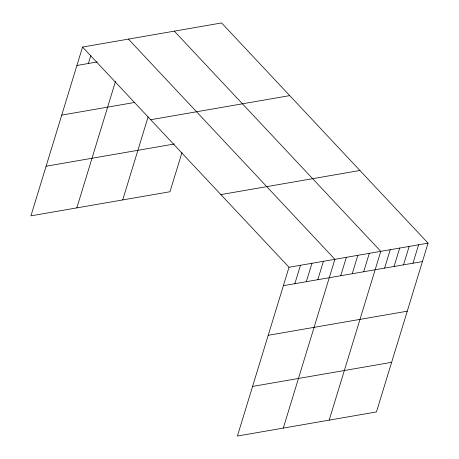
<?xml version="1.0" encoding="UTF-8"?>
<svg xmlns="http://www.w3.org/2000/svg" width="459" height="459" viewBox="0 0 459 459"><rect width="100%" height="100%" fill="white"/><g stroke="black" fill="none" stroke-linecap="round" stroke-linejoin="round"><path stroke-width="0.69" d="M82.54 47.059L289.009 267.264L237.406 436.05L376.46 411.941L428.063 243.155L221.594 22.95L82.54 47.059L30.937 215.845L169.991 191.736L181.93 152.698M88.386 63.485L90.888 55.304M76.825 207.893L115.519 81.335M122.714 199.935L148.096 116.907M294.85 283.691L300.479 265.273M306.319 281.7L311.954 263.288M317.794 279.709L323.423 261.297M283.289 428.092L334.892 259.306L128.428 39.107M340.739 275.733L346.367 257.315M352.208 273.742L357.836 255.33M363.683 271.757L369.311 253.339M329.178 420.14L380.781 251.348L174.317 31.149M384.608 268.125L390.236 249.713M394.063 266.484L399.691 248.072M403.518 264.849L409.147 246.431M412.974 263.208L418.608 244.79M76.911 65.476L97.159 61.965M61.741 115.1L134.625 102.46M150.678 119.73L289.732 95.615M46.112 166.221L174.357 143.988M220.871 194.599L359.925 170.484M289.009 267.264L428.063 243.155M283.375 285.676L422.429 261.567M268.205 335.299L407.259 311.191M252.576 386.426L391.63 362.317"/></g></svg>
